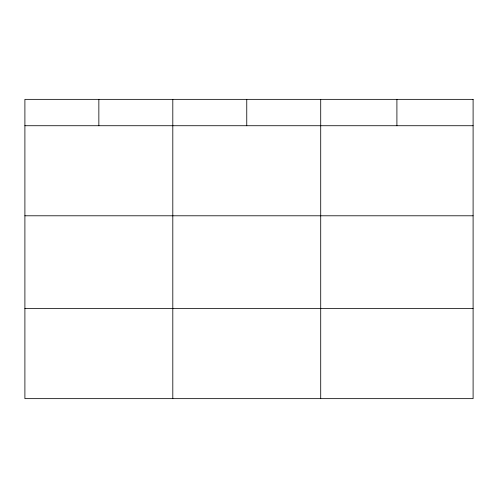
<?xml version="1.0" encoding="UTF-8"?>
<svg xmlns="http://www.w3.org/2000/svg" width="498" height="498" viewBox="0 0 498 498"><rect width="100%" height="100%" fill="white"/><g stroke="black" fill="none" stroke-linecap="round" stroke-linejoin="round"><path stroke-width="0.75" d="M24.9 125.726L473.1 125.726M24.9 215.79L473.1 215.79M24.9 308.579L473.1 308.579M396.906 99.357L396.906 125.726M320.712 99.357L320.712 398.643M246.759 99.357L246.759 125.726M172.806 99.357L172.806 398.643M98.853 99.357L98.853 125.726M473.1 99.357L24.9 99.357L24.9 398.643L473.1 398.643L473.1 99.357"/></g></svg>
